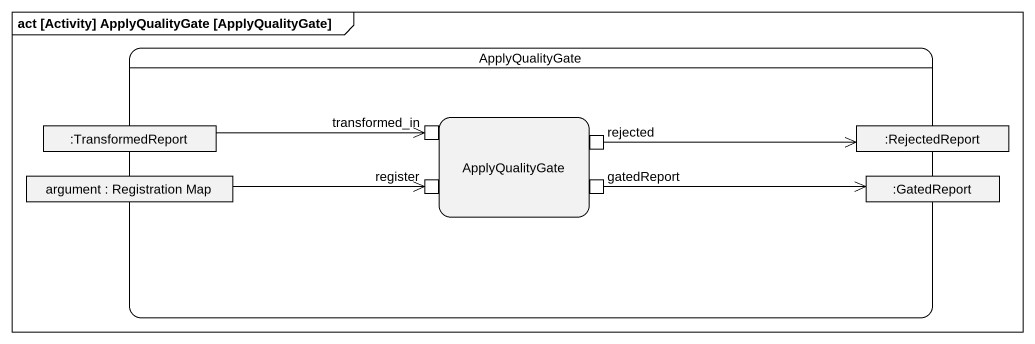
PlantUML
@startuml
mainframe act [Activity] ApplyQualityGate [ApplyQualityGate]
hide empty description
state ApplyQualityGate {
  state "ApplyQualityGate" as ApplyQualityGate_2 {
    state transformed_in <<inputPin>>
    state rejected <<outputPin>>
    state register <<inputPin>>
    state gatedReport <<outputPin>>
  }
  state "argument : Registration Map" as argument <<object>>
  state ":TransformedReport" as TransformedReport <<object>>
  state ":RejectedReport" as RejectedReport <<object>>
  state ":GatedReport" as GatedReport <<object>>
}
argument -right-> register
TransformedReport -right-> transformed_in
rejected -right-> RejectedReport
gatedReport -right-> GatedReport
@enduml
